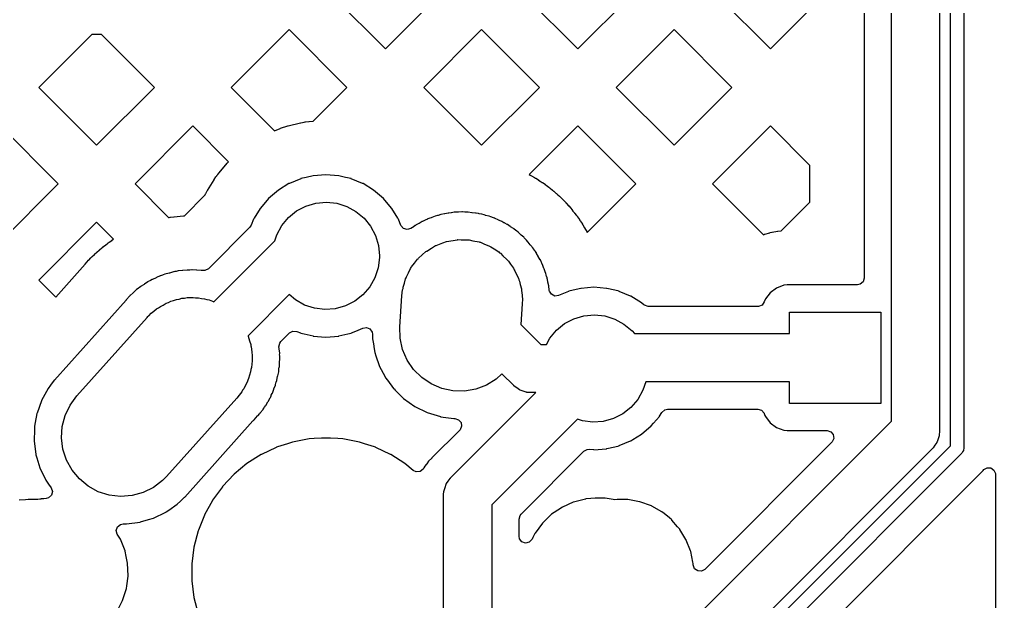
# Model space of a CAD drawing. Extents: x 124.5 to 210, y -114.5 to -26.5.
# Drawn here: x 191.78 to 209.99, y -98.04 to -87.19 of the extents above; entities that cross this region are included whole.
import ezdxf

# ---------------------------------------------------------------- set-up
doc = ezdxf.new("R2010")
doc.units = 0
doc.layers.add('BLACK', color=7, linetype='CONTINUOUS')

msp = doc.modelspace()

# ---------------------------------------------------------------- linework, layer by layer
at = {"layer": 'BLACK', "linetype": 'CONTINUOUS'}
for p, q in [((209.15, -95.1392), (209.15, -34.8608)), ((209.4, -34.809), (209.4, -95.191)), ((208.95, -35.13), (208.95, -94.87)), ((208.05, -94.6836), (208.05, -35.3164)), ((207.542, -75.9845), (207.542, -92.0155)), ((197.529, -86.6645), (198.608, -87.7435)), ((198.608, -87.7435), (199.687, -86.6645)), ((201.121, -86.6645), (202.2, -87.7435)), ((202.2, -87.7435), (203.279, -86.6645)), ((204.713, -86.6645), (205.792, -87.7435)), ((205.792, -87.7435), (206.528, -87.0083)), ((196.812, -87.3815), (195.733, -88.4605)), ((197.891, -88.4605), (196.812, -87.3815)), ((200.404, -87.3815), (199.325, -88.4605)), ((201.483, -88.4605), (200.404, -87.3815)), ((203.996, -87.3815), (202.917, -88.4605)), ((205.075, -88.4605), (203.996, -87.3815)), ((193.129, -87.4725), (192.141, -88.4605)), ((193.311, -87.4725), (193.129, -87.4725)), ((194.299, -88.4605), (193.311, -87.4725)), ((192.141, -88.4605), (193.22, -89.5396)), ((193.22, -89.5396), (194.299, -88.4605)), ((195.733, -88.4605), (196.54, -89.2674)), ((197.263, -89.0883), (197.891, -88.4605)), ((199.325, -88.4605), (200.404, -89.5396)), ((200.404, -89.5396), (201.483, -88.4605)), ((202.917, -88.4605), (203.996, -89.5396)), ((203.996, -89.5396), (205.075, -88.4605)), ((192.503, -90.2566), (191.424, -89.1775)), ((195.016, -89.1775), (193.937, -90.2566)), ((195.683, -89.8449), (195.016, -89.1775)), ((196.54, -89.2674), (196.644, -89.2241)), ((196.644, -89.2241), (196.649, -89.2223)), ((196.649, -89.2223), (196.705, -89.2016)), ((196.705, -89.2016), (196.71, -89.2)), ((196.71, -89.2), (196.729, -89.1938)), ((196.729, -89.1938), (196.733, -89.1924)), ((196.733, -89.1924), (196.791, -89.1762)), ((196.791, -89.1762), (196.796, -89.1749)), ((196.796, -89.1749), (197.027, -89.1195)), ((197.027, -89.1195), (197.031, -89.1184)), ((197.031, -89.1184), (197.09, -89.1067)), ((197.09, -89.1067), (197.095, -89.1059)), ((197.095, -89.1059), (197.114, -89.1028)), ((197.114, -89.1028), (197.119, -89.1021)), ((197.119, -89.1021), (197.179, -89.0951)), ((197.179, -89.0951), (197.184, -89.0946)), ((197.184, -89.0946), (197.263, -89.0883)), ((202.2, -89.1775), (201.294, -90.0841)), ((203.279, -90.2566), (202.2, -89.1775)), ((205.792, -89.1775), (204.713, -90.2566)), ((206.528, -89.9128), (205.792, -89.1775)), ((195.505, -90.052), (195.659, -89.8715)), ((195.659, -89.8715), (195.662, -89.8678)), ((195.662, -89.8678), (195.683, -89.8449)), ((206.528, -90.6004), (206.528, -89.9128)), ((195.414, -90.1766), (195.447, -90.1268)), ((195.447, -90.1268), (195.45, -90.1228)), ((195.45, -90.1228), (195.462, -90.1068)), ((195.462, -90.1068), (195.465, -90.1028)), ((195.465, -90.1028), (195.479, -90.0841)), ((195.479, -90.0841), (195.502, -90.0559)), ((195.502, -90.0559), (195.505, -90.052)), ((197.133, -90.1367), (197.032, -90.1609)), ((197.258, -90.1066), (197.133, -90.1367)), ((197.263, -90.1055), (197.258, -90.1066)), ((197.258, -90.1066), (197.258, -90.1066)), ((197.5, -90.0868), (197.263, -90.1055)), ((197.737, -90.1055), (197.5, -90.0868)), ((197.742, -90.1066), (197.737, -90.1055)), ((197.867, -90.1367), (197.742, -90.1066)), ((197.742, -90.1066), (197.742, -90.1066)), ((197.968, -90.1609), (197.867, -90.1367)), ((201.294, -90.0841), (201.309, -90.093)), ((201.309, -90.093), (201.314, -90.0955)), ((201.314, -90.0955), (201.324, -90.1021)), ((201.324, -90.1021), (201.332, -90.1057)), ((201.332, -90.1057), (201.336, -90.108)), ((201.336, -90.108), (201.389, -90.1367)), ((201.389, -90.1367), (201.393, -90.1392)), ((201.393, -90.1392), (201.41, -90.1493)), ((191.424, -91.3356), (192.503, -90.2566)), ((193.937, -90.2566), (194.564, -90.8841)), ((195.287, -90.3832), (195.411, -90.1808)), ((195.411, -90.1808), (195.414, -90.1766)), ((196.809, -90.2543), (196.615, -90.3732)), ((196.813, -90.2518), (196.809, -90.2543)), ((196.818, -90.2499), (196.813, -90.2518)), ((197.028, -90.1628), (196.818, -90.2499)), ((196.818, -90.2499), (196.818, -90.2499)), ((197.032, -90.1609), (197.028, -90.1628)), ((197.028, -90.1628), (197.028, -90.1628)), ((197.972, -90.1628), (197.968, -90.1609)), ((198.182, -90.2499), (197.972, -90.1628)), ((197.972, -90.1628), (197.972, -90.1628)), ((198.187, -90.2518), (198.182, -90.2499)), ((198.182, -90.2499), (198.182, -90.2499)), ((198.191, -90.2543), (198.187, -90.2518)), ((198.385, -90.3732), (198.191, -90.2543)), ((201.41, -90.1493), (201.414, -90.1519)), ((201.414, -90.1519), (201.464, -90.1847)), ((201.464, -90.1847), (201.468, -90.1874)), ((201.468, -90.1874), (201.497, -90.2079)), ((201.497, -90.2079), (201.533, -90.2298)), ((201.533, -90.2298), (201.537, -90.2325)), ((201.537, -90.2325), (201.587, -90.2657)), ((201.587, -90.2657), (201.591, -90.2685)), ((201.591, -90.2685), (201.607, -90.2802)), ((201.607, -90.2802), (201.611, -90.2831)), ((201.611, -90.2831), (201.658, -90.3202)), ((201.658, -90.3202), (201.662, -90.3233)), ((201.662, -90.3233), (201.672, -90.332)), ((202.374, -91.1622), (203.279, -90.2566)), ((204.713, -90.2566), (205.663, -91.2065)), ((194.859, -90.8516), (195.24, -90.4705)), ((195.24, -90.4705), (195.242, -90.4661)), ((195.242, -90.4661), (195.244, -90.4617)), ((195.244, -90.4617), (195.253, -90.4441)), ((195.253, -90.4441), (195.255, -90.4397)), ((195.255, -90.4397), (195.285, -90.3875)), ((195.285, -90.3875), (195.287, -90.3832)), ((196.611, -90.3758), (196.43, -90.53)), ((196.615, -90.3732), (196.611, -90.3758)), ((196.615, -90.3732), (196.615, -90.3732)), ((198.389, -90.3758), (198.385, -90.3732)), ((198.385, -90.3732), (198.385, -90.3732)), ((198.57, -90.53), (198.389, -90.3758)), ((201.672, -90.332), (201.678, -90.3364)), ((201.678, -90.3364), (201.682, -90.3393)), ((201.682, -90.3393), (201.729, -90.3759)), ((201.729, -90.3759), (201.733, -90.379)), ((201.733, -90.379), (201.748, -90.3917)), ((201.748, -90.3917), (201.752, -90.3949)), ((201.752, -90.3949), (201.796, -90.4351)), ((201.796, -90.4351), (201.8, -90.4384)), ((201.8, -90.4384), (201.825, -90.4625)), ((201.825, -90.4625), (201.857, -90.4903)), ((201.857, -90.4903), (201.861, -90.4936)), ((201.861, -90.4936), (201.905, -90.5342)), ((196.43, -90.53), (196.276, -90.7106)), ((196.952, -90.7632), (197.125, -90.6728)), ((197.125, -90.6728), (197.313, -90.6177)), ((197.313, -90.6177), (197.507, -90.6)), ((197.507, -90.6), (197.701, -90.6204)), ((197.701, -90.6204), (197.888, -90.6781)), ((197.888, -90.6781), (198.059, -90.771)), ((198.724, -90.7106), (198.57, -90.53)), ((201.905, -90.5342), (201.908, -90.5377)), ((201.908, -90.5377), (201.922, -90.5517)), ((201.922, -90.5517), (201.926, -90.5552)), ((201.926, -90.5552), (201.966, -90.5991)), ((201.966, -90.5991), (201.97, -90.6028)), ((201.97, -90.6028), (201.979, -90.6135)), ((201.979, -90.6135), (201.984, -90.6183)), ((201.984, -90.6183), (201.987, -90.6219)), ((201.987, -90.6219), (202.028, -90.6654)), ((202.028, -90.6654), (202.032, -90.6691)), ((202.032, -90.6691), (202.045, -90.684)), ((202.045, -90.684), (202.048, -90.6877)), ((202.048, -90.6877), (202.085, -90.7343)), ((205.995, -91.1332), (206.528, -90.6004)), ((194.664, -90.8707), (194.721, -90.8663)), ((194.721, -90.8663), (194.777, -90.8587)), ((194.777, -90.8587), (194.782, -90.8582)), ((194.782, -90.8582), (194.842, -90.8526)), ((194.842, -90.8526), (194.847, -90.8522)), ((194.847, -90.8522), (194.859, -90.8516)), ((196.273, -90.7148), (196.161, -90.8982)), ((196.276, -90.7106), (196.273, -90.7148)), ((196.273, -90.7148), (196.273, -90.7148)), ((196.8, -90.8855), (196.952, -90.7632)), ((198.059, -90.771), (198.21, -90.8954)), ((198.727, -90.7148), (198.724, -90.7106)), ((198.839, -90.8982), (198.727, -90.7148)), ((198.727, -90.7148), (198.727, -90.7148)), ((199.534, -90.8616), (199.473, -90.8869)), ((199.581, -90.8504), (199.534, -90.8616)), ((199.591, -90.8473), (199.581, -90.8504)), ((199.64, -90.8308), (199.591, -90.8473)), ((199.645, -90.83), (199.64, -90.8308)), ((199.71, -90.819), (199.645, -90.83)), ((199.645, -90.83), (199.645, -90.83)), ((199.718, -90.8173), (199.71, -90.819)), ((199.779, -90.8028), (199.718, -90.8173)), ((199.784, -90.8016), (199.779, -90.8028)), ((199.779, -90.8028), (199.779, -90.8028)), ((199.789, -90.8012), (199.784, -90.8016)), ((199.833, -90.7978), (199.789, -90.8012)), ((199.789, -90.8012), (199.789, -90.8012)), ((199.844, -90.7964), (199.833, -90.7978)), ((199.889, -90.7887), (199.844, -90.7964)), ((199.894, -90.7879), (199.889, -90.7887)), ((199.889, -90.7887), (199.889, -90.7887)), ((199.899, -90.7879), (199.894, -90.7879)), ((199.961, -90.7872), (199.899, -90.7879)), ((199.899, -90.7879), (199.899, -90.7879)), ((199.964, -90.7872), (199.961, -90.7872)), ((199.972, -90.7868), (199.964, -90.7872)), ((200.035, -90.7818), (199.972, -90.7868)), ((200.04, -90.7814), (200.035, -90.7818)), ((200.045, -90.7818), (200.04, -90.7814)), ((200.09, -90.7854), (200.045, -90.7818)), ((200.101, -90.7857), (200.09, -90.7854)), ((200.127, -90.7855), (200.101, -90.7857)), ((200.151, -90.7852), (200.127, -90.7855)), ((200.219, -90.7952), (200.151, -90.7852)), ((200.227, -90.7962), (200.219, -90.7952)), ((200.291, -90.8012), (200.227, -90.7962)), ((200.296, -90.8016), (200.291, -90.8012)), ((200.291, -90.8012), (200.291, -90.8012)), ((200.301, -90.8028), (200.296, -90.8016)), ((200.346, -90.8134), (200.301, -90.8028)), ((200.301, -90.8028), (200.301, -90.8028)), ((200.357, -90.8156), (200.346, -90.8134)), ((200.4, -90.822), (200.357, -90.8156)), ((200.405, -90.8228), (200.4, -90.822)), ((200.4, -90.822), (200.4, -90.822)), ((200.453, -90.8376), (200.405, -90.8228)), ((200.47, -90.843), (200.453, -90.8376)), ((200.478, -90.8452), (200.47, -90.843)), ((200.546, -90.8616), (200.478, -90.8452)), ((200.574, -90.8732), (200.546, -90.8616)), ((202.085, -90.7343), (202.088, -90.7382)), ((202.088, -90.7382), (202.108, -90.7652)), ((202.108, -90.7652), (202.137, -90.7983)), ((202.137, -90.7983), (202.14, -90.8022)), ((202.14, -90.8022), (202.177, -90.8492)), ((202.177, -90.8492), (202.18, -90.8531)), ((202.18, -90.8531), (202.191, -90.8691)), ((202.191, -90.8691), (202.194, -90.8732)), ((193.22, -90.9736), (192.141, -92.0526)), ((193.537, -91.2912), (193.22, -90.9736)), ((194.564, -90.8841), (194.57, -90.8829)), ((194.57, -90.8829), (194.575, -90.882)), ((194.575, -90.882), (194.595, -90.8789)), ((194.595, -90.8789), (194.6, -90.8783)), ((194.6, -90.8783), (194.659, -90.8712)), ((194.659, -90.8712), (194.664, -90.8707)), ((196.105, -91.0259), (196.078, -91.0668)), ((196.15, -90.9176), (196.105, -91.0259)), ((196.152, -90.913), (196.15, -90.9176)), ((196.15, -90.9176), (196.15, -90.9176)), ((196.161, -90.8982), (196.152, -90.913)), ((196.581, -91.2061), (196.675, -91.035)), ((196.675, -91.035), (196.8, -90.8855)), ((198.21, -90.8954), (198.333, -91.0466)), ((198.333, -91.0466), (198.425, -91.2189)), ((198.848, -90.913), (198.839, -90.8982)), ((198.85, -90.9176), (198.848, -90.913)), ((198.898, -91.0331), (198.85, -90.9176)), ((198.85, -90.9176), (198.85, -90.9176)), ((198.944, -91.0894), (198.898, -91.0331)), ((199.165, -91.0349), (199.126, -91.0636)), ((199.169, -91.0319), (199.165, -91.0349)), ((199.185, -91.0232), (199.169, -91.0319)), ((199.233, -90.9983), (199.185, -91.0232)), ((199.241, -90.9941), (199.233, -90.9983)), ((199.292, -90.9626), (199.241, -90.9941)), ((199.296, -90.96), (199.292, -90.9626)), ((199.292, -90.9626), (199.292, -90.9626)), ((199.301, -90.9581), (199.296, -90.96)), ((199.34, -90.9419), (199.301, -90.9581)), ((199.301, -90.9581), (199.301, -90.9581)), ((199.35, -90.9371), (199.34, -90.9419)), ((199.392, -90.9151), (199.35, -90.9371)), ((199.397, -90.9128), (199.392, -90.9151)), ((199.392, -90.9151), (199.392, -90.9151)), ((199.465, -90.8899), (199.397, -90.9128)), ((199.473, -90.8869), (199.465, -90.8899)), ((200.594, -90.8813), (200.574, -90.8732)), ((200.604, -90.8851), (200.594, -90.8813)), ((200.646, -90.8982), (200.604, -90.8851)), ((200.651, -90.8997), (200.646, -90.8982)), ((200.646, -90.8982), (200.646, -90.8982)), ((200.655, -90.9019), (200.651, -90.8997)), ((200.71, -90.9292), (200.655, -90.9019)), ((200.655, -90.9019), (200.655, -90.9019)), ((200.718, -90.9328), (200.71, -90.9292)), ((200.735, -90.9397), (200.718, -90.9328)), ((200.779, -90.9581), (200.735, -90.9397)), ((200.784, -90.96), (200.779, -90.9581)), ((200.779, -90.9581), (200.779, -90.9581)), ((200.821, -90.983), (200.784, -90.96)), ((200.828, -90.9873), (200.821, -90.983)), ((200.838, -90.9927), (200.828, -90.9873)), ((200.881, -91.014), (200.838, -90.9927)), ((200.885, -91.0169), (200.881, -91.014)), ((200.934, -91.0519), (200.885, -91.0169)), ((200.885, -91.0169), (200.885, -91.0169)), ((200.942, -91.0567), (200.934, -91.0519)), ((202.194, -90.8732), (202.228, -90.9229)), ((202.228, -90.9229), (202.23, -90.9271)), ((202.23, -90.9271), (202.238, -90.9395)), ((202.238, -90.9395), (202.242, -90.9447)), ((202.242, -90.9447), (202.245, -90.9487)), ((202.245, -90.9487), (202.278, -90.9981)), ((202.278, -90.9981), (202.281, -91.0022)), ((202.281, -91.0022), (202.292, -91.019)), ((202.292, -91.019), (202.294, -91.0232)), ((202.294, -91.0232), (202.324, -91.0751)), ((196.078, -91.0668), (195.305, -91.8398)), ((196.545, -91.3184), (196.581, -91.2061)), ((198.425, -91.2189), (198.481, -91.4058)), ((199.012, -91.1109), (198.944, -91.0894)), ((199.08, -91.0923), (199.012, -91.1109)), ((199.085, -91.0894), (199.08, -91.0923)), ((199.117, -91.0699), (199.085, -91.0894)), ((199.126, -91.0636), (199.117, -91.0699)), ((200.999, -91.0918), (200.942, -91.0567)), ((201.003, -91.0944), (200.999, -91.0918)), ((200.999, -91.0918), (200.999, -91.0918)), ((201.007, -91.0976), (201.003, -91.0944)), ((201.043, -91.1287), (201.007, -91.0976)), ((201.007, -91.0976), (201.007, -91.0976)), ((201.052, -91.1356), (201.043, -91.1287)), ((201.087, -91.1601), (201.052, -91.1356)), ((201.091, -91.1629), (201.087, -91.1601)), ((201.087, -91.1601), (201.087, -91.1601)), ((201.094, -91.1664), (201.091, -91.1629)), ((201.137, -91.2081), (201.094, -91.1664)), ((201.143, -91.2139), (201.137, -91.2081)), ((201.19, -91.2542), (201.143, -91.2139)), ((202.324, -91.0751), (202.326, -91.0795)), ((202.326, -91.0795), (202.341, -91.1086)), ((202.341, -91.1086), (202.365, -91.1463)), ((202.365, -91.1463), (202.367, -91.1506)), ((202.367, -91.1506), (202.374, -91.1622)), ((205.663, -91.2065), (205.684, -91.1988)), ((205.684, -91.1988), (205.691, -91.1962)), ((205.691, -91.1962), (205.782, -91.1684)), ((205.782, -91.1684), (205.79, -91.1664)), ((205.79, -91.1664), (205.821, -91.1591)), ((205.821, -91.1591), (205.828, -91.1575)), ((205.828, -91.1575), (205.922, -91.1413)), ((205.922, -91.1413), (205.93, -91.1402)), ((205.93, -91.1402), (205.992, -91.1334)), ((205.992, -91.1334), (205.995, -91.1332)), ((193.339, -91.4325), (193.385, -91.3981)), ((193.385, -91.3981), (193.429, -91.3632)), ((193.429, -91.3632), (193.433, -91.3602)), ((193.433, -91.3602), (193.449, -91.3486)), ((193.449, -91.3486), (193.453, -91.3457)), ((193.453, -91.3457), (193.503, -91.3125)), ((193.503, -91.3125), (193.507, -91.3098)), ((193.507, -91.3098), (193.537, -91.2912)), ((195.409, -92.4546), (196.545, -91.3184)), ((198.481, -91.4058), (198.5, -91.6)), ((199.468, -91.4566), (199.546, -91.4088)), ((199.546, -91.4088), (199.552, -91.4066)), ((199.552, -91.4066), (199.556, -91.4046)), ((199.556, -91.4046), (199.681, -91.3584)), ((199.681, -91.3584), (199.746, -91.3338)), ((199.746, -91.3338), (199.748, -91.3335)), ((199.748, -91.3335), (199.749, -91.3333)), ((199.749, -91.3333), (199.952, -91.2985)), ((199.952, -91.2985), (199.954, -91.2985)), ((199.954, -91.2985), (199.957, -91.298)), ((199.957, -91.298), (200.02, -91.2994)), ((200.02, -91.2994), (200.158, -91.3012)), ((200.158, -91.3012), (200.164, -91.3025)), ((200.164, -91.3025), (200.171, -91.3027)), ((200.171, -91.3027), (200.24, -91.3176)), ((200.24, -91.3176), (200.36, -91.3413)), ((200.36, -91.3413), (200.37, -91.3456)), ((200.37, -91.3456), (200.38, -91.3476)), ((200.38, -91.3476), (200.446, -91.3758)), ((200.446, -91.3758), (200.551, -91.4176)), ((201.199, -91.2614), (201.19, -91.2542)), ((201.233, -91.3021), (201.199, -91.2614)), ((201.241, -91.3103), (201.233, -91.3021)), ((201.267, -91.3356), (201.241, -91.3103)), ((201.274, -91.3428), (201.267, -91.3356)), ((201.312, -91.3941), (201.274, -91.3428)), ((201.318, -91.4008), (201.312, -91.3941)), ((201.366, -91.4569), (201.318, -91.4008)), ((193.135, -91.6142), (193.179, -91.5736)), ((193.179, -91.5736), (193.183, -91.5703)), ((193.183, -91.5703), (193.226, -91.5335)), ((193.226, -91.5335), (193.267, -91.4941)), ((193.267, -91.4941), (193.271, -91.4908)), ((193.271, -91.4908), (193.316, -91.4512)), ((193.316, -91.4512), (193.32, -91.448)), ((193.32, -91.448), (193.335, -91.4356)), ((193.335, -91.4356), (193.339, -91.4325)), ((199.224, -91.6456), (199.295, -91.5836)), ((199.295, -91.5836), (199.364, -91.5203)), ((199.364, -91.5203), (199.373, -91.5148)), ((199.373, -91.5148), (199.379, -91.5099)), ((199.379, -91.5099), (199.468, -91.4566)), ((200.551, -91.4176), (200.564, -91.4262)), ((200.564, -91.4262), (200.576, -91.4313)), ((200.576, -91.4313), (200.635, -91.4707)), ((200.635, -91.4707), (200.725, -91.5275)), ((200.725, -91.5275), (200.74, -91.5415)), ((200.74, -91.5415), (200.754, -91.5506)), ((200.754, -91.5506), (200.802, -91.5989)), ((201.368, -91.4611), (201.366, -91.4569)), ((201.394, -91.503), (201.368, -91.4611)), ((201.368, -91.4611), (201.368, -91.4611)), ((201.4, -91.5123), (201.394, -91.503)), ((201.425, -91.5453), (201.4, -91.5123)), ((201.428, -91.5492), (201.425, -91.5453)), ((201.425, -91.5453), (201.425, -91.5453)), ((201.43, -91.5536), (201.428, -91.5492)), ((201.457, -91.6052), (201.43, -91.5536)), ((201.43, -91.5536), (201.43, -91.5536)), ((192.458, -92.3693), (193.008, -91.7557)), ((193.008, -91.7557), (193.07, -91.6828)), ((193.07, -91.6828), (193.074, -91.6791)), ((193.074, -91.6791), (193.114, -91.6352)), ((193.114, -91.6352), (193.118, -91.6316)), ((193.118, -91.6316), (193.132, -91.6176)), ((193.132, -91.6176), (193.135, -91.6142)), ((198.5, -91.6279), (198.475, -91.8215)), ((198.5, -91.6), (198.5, -91.6279)), ((199.096, -91.8073), (199.151, -91.7385)), ((199.151, -91.7385), (199.206, -91.6643)), ((199.206, -91.6643), (199.217, -91.6543)), ((199.217, -91.6543), (199.224, -91.6456)), ((200.802, -91.5989), (200.876, -91.6672)), ((200.876, -91.6672), (200.891, -91.6875)), ((200.891, -91.6875), (200.905, -91.7014)), ((200.905, -91.7014), (200.942, -91.7559)), ((200.942, -91.7559), (200.999, -91.8322)), ((201.461, -91.6127), (201.457, -91.6052)), ((201.497, -91.6719), (201.461, -91.6127)), ((201.5, -91.6761), (201.497, -91.6719)), ((201.497, -91.6719), (201.497, -91.6719)), ((201.519, -91.7233), (201.5, -91.6761)), ((201.521, -91.7266), (201.519, -91.7233)), ((201.526, -91.7367), (201.521, -91.7266)), ((201.526, -91.7378), (201.526, -91.7367)), ((201.547, -91.7771), (201.526, -91.7378)), ((201.548, -91.7818), (201.547, -91.7771)), ((194.447, -91.9604), (194.41, -91.9713)), ((194.459, -91.9561), (194.447, -91.9604)), ((194.494, -91.9416), (194.459, -91.9561)), ((194.572, -91.9228), (194.494, -91.9416)), ((194.579, -91.921), (194.572, -91.9228)), ((194.619, -91.9091), (194.579, -91.921)), ((194.652, -91.8993), (194.619, -91.9091)), ((194.657, -91.8978), (194.652, -91.8993)), ((194.652, -91.8993), (194.652, -91.8993)), ((194.661, -91.8972), (194.657, -91.8978)), ((194.68, -91.8947), (194.661, -91.8972)), ((194.661, -91.8972), (194.661, -91.8972)), ((194.694, -91.8928), (194.68, -91.8947)), ((194.707, -91.8904), (194.694, -91.8928)), ((194.744, -91.8816), (194.707, -91.8904)), ((194.824, -91.8753), (194.744, -91.8816)), ((194.831, -91.8746), (194.824, -91.8753)), ((194.911, -91.8638), (194.831, -91.8746)), ((194.916, -91.864), (194.911, -91.8638)), ((194.949, -91.8648), (194.916, -91.864)), ((194.916, -91.864), (194.916, -91.864)), ((194.962, -91.8644), (194.949, -91.8648)), ((194.995, -91.8618), (194.962, -91.8644)), ((195, -91.8614), (194.995, -91.8618)), ((194.995, -91.8618), (194.995, -91.8618)), ((195.081, -91.8678), (195, -91.8614)), ((195.087, -91.8681), (195.081, -91.8678)), ((195.168, -91.8701), (195.087, -91.8681)), ((195.173, -91.871), (195.168, -91.8701)), ((195.193, -91.8746), (195.173, -91.871)), ((195.173, -91.871), (195.173, -91.871)), ((195.242, -91.8738), (195.193, -91.8746)), ((195.305, -91.8398), (195.242, -91.8738)), ((198.475, -91.8215), (198.414, -92.0067)), ((199.001, -91.9895), (199.039, -91.9164)), ((199.039, -91.9164), (199.078, -91.8355)), ((199.078, -91.8355), (199.09, -91.8202)), ((199.09, -91.8202), (199.096, -91.8073)), ((200.999, -91.8322), (201.012, -91.8589)), ((201.012, -91.8589), (201.025, -91.878)), ((201.025, -91.878), (201.051, -91.9362)), ((201.051, -91.9362), (201.09, -92.0168)), ((201.567, -91.8364), (201.548, -91.7818)), ((201.57, -91.8445), (201.567, -91.8364)), ((201.598, -91.9137), (201.57, -91.8445)), ((201.6, -91.9185), (201.598, -91.9137)), ((201.611, -91.9671), (201.6, -91.9185)), ((192.141, -92.0526), (192.458, -92.3693)), ((194.106, -92.1322), (194.041, -92.1718)), ((194.111, -92.1285), (194.106, -92.1322)), ((194.178, -92.0824), (194.111, -92.1285)), ((194.183, -92.0803), (194.178, -92.0824)), ((194.213, -92.066), (194.183, -92.0803)), ((194.183, -92.0803), (194.183, -92.0803)), ((194.224, -92.0598), (194.213, -92.066)), ((194.256, -92.04), (194.224, -92.0598)), ((194.261, -92.0381), (194.256, -92.04)), ((194.331, -92.0091), (194.261, -92.0381)), ((194.261, -92.0381), (194.261, -92.0381)), ((194.337, -92.0064), (194.331, -92.0091)), ((194.406, -91.9734), (194.337, -92.0064)), ((194.41, -91.9713), (194.406, -91.9734)), ((198.414, -92.0067), (198.317, -92.1764)), ((198.94, -92.1861), (198.963, -92.1113)), ((198.963, -92.1113), (198.985, -92.0278)), ((198.985, -92.0278), (198.995, -92.007)), ((198.995, -92.007), (199.001, -91.9895)), ((201.09, -92.0168), (201.1, -92.0499)), ((201.1, -92.0499), (201.11, -92.0742)), ((201.11, -92.0742), (201.123, -92.1335)), ((201.123, -92.1335), (201.146, -92.215)), ((201.614, -91.9779), (201.611, -91.9671)), ((201.625, -92.0095), (201.614, -91.9779)), ((201.629, -92.0208), (201.625, -92.0095)), ((201.632, -92.04), (201.629, -92.0208)), ((201.639, -92.0821), (201.632, -92.04)), ((201.641, -92.0905), (201.639, -92.0821)), ((201.657, -92.1589), (201.641, -92.0905)), ((206.102, -92.1415), (206.04, -92.1483)), ((207.416, -92.1415), (206.102, -92.1415)), ((207.468, -92.1301), (207.416, -92.1415)), ((207.521, -92.0836), (207.468, -92.1301)), ((207.542, -92.0155), (207.521, -92.0836)), ((193.903, -92.2889), (193.845, -92.3382)), ((193.908, -92.2844), (193.903, -92.2889)), ((193.967, -92.2284), (193.908, -92.2844)), ((193.998, -92.2068), (193.967, -92.2284)), ((194.008, -92.1989), (193.998, -92.2068)), ((194.037, -92.1744), (194.008, -92.1989)), ((194.041, -92.1718), (194.037, -92.1744)), ((194.041, -92.1718), (194.041, -92.1718)), ((196.814, -92.3227), (196.047, -93.0897)), ((196.929, -92.4211), (196.814, -92.3227)), ((198.19, -92.3242), (198.036, -92.4443)), ((198.317, -92.1764), (198.19, -92.3242)), ((198.917, -92.3435), (198.93, -92.2343)), ((198.93, -92.2343), (198.937, -92.208)), ((198.937, -92.208), (198.94, -92.1861)), ((201.146, -92.215), (201.15, -92.2537)), ((201.15, -92.2537), (201.156, -92.2829)), ((201.156, -92.2829), (201.158, -92.3408)), ((201.658, -92.1637), (201.657, -92.1589)), ((201.657, -92.1589), (201.657, -92.1589)), ((201.66, -92.1787), (201.658, -92.1637)), ((201.663, -92.2187), (201.66, -92.1787)), ((201.664, -92.2298), (201.663, -92.2187)), ((201.667, -92.2455), (201.664, -92.2298)), ((201.669, -92.2557), (201.667, -92.2455)), ((201.705, -92.3167), (201.669, -92.2557)), ((201.769, -92.3485), (201.705, -92.3167)), ((202.028, -92.2628), (201.839, -92.3409)), ((202.032, -92.2609), (202.028, -92.2628)), ((202.028, -92.2628), (202.028, -92.2628)), ((202.113, -92.2416), (202.032, -92.2609)), ((202.258, -92.2066), (202.113, -92.2416)), ((202.263, -92.2055), (202.258, -92.2066)), ((202.258, -92.2066), (202.258, -92.2066)), ((202.5, -92.1868), (202.263, -92.2055)), ((202.737, -92.2055), (202.5, -92.1868)), ((202.742, -92.2066), (202.737, -92.2055)), ((202.887, -92.2416), (202.742, -92.2066)), ((202.742, -92.2066), (202.742, -92.2066)), ((202.968, -92.2609), (202.887, -92.2416)), ((202.972, -92.2628), (202.968, -92.2609)), ((203.182, -92.3499), (202.972, -92.2628)), ((202.972, -92.2628), (202.972, -92.2628)), ((205.787, -92.2867), (205.699, -92.4033)), ((205.903, -92.1994), (205.787, -92.2867)), ((206.04, -92.1483), (205.903, -92.1994)), ((193.77, -92.4247), (192.433, -93.915)), ((193.772, -92.4224), (193.77, -92.4247)), ((193.838, -92.3451), (193.772, -92.4224)), ((193.841, -92.3414), (193.838, -92.3451)), ((193.838, -92.3451), (193.838, -92.3451)), ((193.845, -92.3382), (193.841, -92.3414)), ((193.845, -92.3382), (193.845, -92.3382)), ((194.462, -92.5165), (194.516, -92.4846)), ((194.516, -92.4846), (194.561, -92.4678)), ((194.561, -92.4678), (194.602, -92.4476)), ((194.602, -92.4476), (194.654, -92.4334)), ((194.654, -92.4334), (194.709, -92.4133)), ((194.709, -92.4133), (194.761, -92.4044)), ((194.761, -92.4044), (194.809, -92.3914)), ((194.809, -92.3914), (194.859, -92.3876)), ((194.859, -92.3876), (194.912, -92.3785)), ((194.912, -92.3785), (194.969, -92.3792)), ((194.969, -92.3792), (195.022, -92.3752)), ((195.022, -92.3752), (195.068, -92.3805)), ((195.068, -92.3805), (195.118, -92.3812)), ((195.118, -92.3812), (195.178, -92.3931)), ((195.178, -92.3931), (195.234, -92.3996)), ((195.234, -92.3996), (195.275, -92.4124)), ((195.275, -92.4124), (195.32, -92.4213)), ((195.32, -92.4213), (195.381, -92.4457)), ((195.381, -92.4457), (195.409, -92.4546)), ((197.1, -92.5164), (196.929, -92.4211)), ((198.036, -92.4443), (197.862, -92.5323)), ((198.878, -92.9235), (198.917, -92.3435)), ((201.162, -92.4965), (201.136, -92.8794)), ((201.158, -92.3408), (201.165, -92.42)), ((201.163, -92.4789), (201.162, -92.4905)), ((201.162, -92.4905), (201.162, -92.4965)), ((201.165, -92.42), (201.163, -92.4789)), ((201.839, -92.3409), (201.769, -92.3485)), ((203.187, -92.3518), (203.182, -92.3499)), ((203.182, -92.3499), (203.182, -92.3499)), ((203.389, -92.4758), (203.187, -92.3518)), ((203.393, -92.479), (203.389, -92.4758)), ((203.431, -92.5113), (203.393, -92.479)), ((203.393, -92.479), (203.393, -92.479)), ((205.678, -92.4597), (205.636, -92.5165)), ((205.696, -92.4117), (205.678, -92.4597)), ((205.699, -92.4033), (205.696, -92.4117)), ((194.195, -92.7155), (194.24, -92.6706)), ((194.24, -92.6706), (194.289, -92.6338)), ((194.289, -92.6338), (194.339, -92.5899)), ((194.339, -92.5899), (194.377, -92.5671)), ((194.377, -92.5671), (194.411, -92.5418)), ((194.411, -92.5418), (194.462, -92.5165)), ((197.285, -92.5767), (197.1, -92.5164)), ((197.479, -92.5998), (197.285, -92.5767)), ((197.674, -92.5848), (197.479, -92.5998)), ((197.862, -92.5323), (197.674, -92.5848)), ((203.445, -92.5215), (203.431, -92.5113)), ((203.513, -92.5415), (203.445, -92.5215)), ((205.56, -92.5415), (203.513, -92.5415)), ((205.569, -92.5412), (205.56, -92.5415)), ((205.636, -92.5165), (205.569, -92.5412)), ((206.15, -93.05), (206.15, -92.65)), ((206.15, -92.65), (207.85, -92.65)), ((207.85, -92.65), (207.85, -94.35)), ((192.853, -94.2087), (194.163, -92.7487)), ((194.163, -92.7487), (194.178, -92.7332)), ((194.178, -92.7332), (194.184, -92.7256)), ((194.184, -92.7256), (194.195, -92.7155)), ((201.8, -92.9855), (201.952, -92.8632)), ((201.952, -92.8632), (202.125, -92.7728)), ((202.125, -92.7728), (202.313, -92.7177)), ((202.313, -92.7177), (202.507, -92.7)), ((202.507, -92.7), (202.701, -92.7204)), ((202.701, -92.7204), (202.888, -92.7781)), ((202.888, -92.7781), (203.059, -92.871)), ((203.059, -92.871), (203.21, -92.9954)), ((196.659, -93.1965), (196.82, -93.0354)), ((196.82, -93.0354), (196.882, -93.0014)), ((196.882, -93.0014), (196.957, -93.0081)), ((196.957, -93.0081), (197.024, -93.0357)), ((197.024, -93.0357), (197.032, -93.0391)), ((197.032, -93.0391), (197.091, -93.0532)), ((197.091, -93.0532), (197.258, -93.0934)), ((197.742, -93.0934), (197.909, -93.0532)), ((197.909, -93.0532), (197.968, -93.0391)), ((197.968, -93.0391), (197.976, -93.0357)), ((197.976, -93.0357), (198.059, -93.0014)), ((198.059, -93.0014), (198.187, -92.9482)), ((198.187, -92.9488), (198.254, -92.9363)), ((198.187, -92.9482), (198.187, -92.9488)), ((198.254, -92.9363), (198.319, -92.963)), ((198.319, -92.963), (198.36, -93.021)), ((198.36, -93.021), (198.367, -93.0603)), ((198.883, -93.1371), (198.878, -92.9235)), ((201.136, -92.8794), (201.506, -93.25)), ((201.675, -93.135), (201.8, -92.9855)), ((203.21, -92.9954), (203.254, -93.05)), ((203.254, -93.05), (206.15, -93.05)), ((196.047, -93.0897), (196.05, -93.0968)), ((196.05, -93.0968), (196.075, -93.1832)), ((196.075, -93.1832), (196.098, -93.2546)), ((196.622, -93.2955), (196.637, -93.226)), ((196.637, -93.226), (196.659, -93.1965)), ((197.258, -93.0934), (197.258, -93.0934)), ((197.258, -93.0934), (197.263, -93.0945)), ((197.263, -93.0945), (197.5, -93.1132)), ((197.5, -93.1132), (197.737, -93.0945)), ((197.737, -93.0945), (197.742, -93.0934)), ((197.742, -93.0934), (197.742, -93.0934)), ((198.367, -93.0603), (198.368, -93.1132)), ((198.368, -93.1132), (198.368, -93.1457)), ((198.368, -93.1457), (198.384, -93.2389)), ((198.929, -93.3458), (198.883, -93.1371)), ((201.612, -93.25), (201.675, -93.135)), ((196.098, -93.2546), (196.1, -93.2746)), ((196.1, -93.2746), (196.106, -93.295)), ((196.106, -93.295), (196.115, -93.3903)), ((196.115, -93.3903), (196.124, -93.4666)), ((196.625, -93.3245), (196.622, -93.2955)), ((196.625, -93.3313), (196.625, -93.3245)), ((196.636, -93.4114), (196.625, -93.3313)), ((196.635, -93.4492), (196.636, -93.4163)), ((196.636, -93.4163), (196.636, -93.4114)), ((196.636, -93.4163), (196.636, -93.4163)), ((198.384, -93.2389), (198.4, -93.3362)), ((198.4, -93.3362), (198.411, -93.3992)), ((198.411, -93.3992), (198.412, -93.4039)), ((198.412, -93.4039), (198.432, -93.4633)), ((199.014, -93.542), (198.929, -93.3458)), ((201.506, -93.25), (201.612, -93.25)), ((196.123, -93.5589), (196.114, -93.6219)), ((196.124, -93.4666), (196.123, -93.4829)), ((196.123, -93.4829), (196.125, -93.5)), ((196.125, -93.5), (196.123, -93.5589)), ((196.63, -93.6684), (196.632, -93.5877)), ((196.632, -93.5809), (196.636, -93.5277)), ((196.632, -93.5877), (196.632, -93.5809)), ((196.636, -93.4621), (196.635, -93.4492)), ((196.638, -93.4951), (196.636, -93.4621)), ((196.636, -93.5277), (196.639, -93.5)), ((196.639, -93.5), (196.638, -93.4951)), ((198.432, -93.4633), (198.493, -93.6429)), ((199.134, -93.7186), (199.014, -93.542)), ((196.094, -93.7626), (196.072, -93.8271)), ((196.1, -93.7194), (196.094, -93.7626)), ((196.111, -93.6799), (196.1, -93.7194)), ((196.114, -93.6219), (196.111, -93.6799)), ((196.599, -93.8352), (196.617, -93.7611)), ((196.617, -93.7611), (196.618, -93.7563)), ((196.617, -93.7611), (196.617, -93.7611)), ((196.618, -93.7563), (196.621, -93.7184)), ((196.621, -93.7184), (196.623, -93.7056)), ((196.623, -93.7056), (196.629, -93.6733)), ((196.629, -93.6733), (196.63, -93.6684)), ((196.629, -93.6733), (196.629, -93.6733)), ((198.493, -93.6429), (198.495, -93.6472)), ((198.495, -93.6472), (198.603, -93.8544)), ((199.286, -93.8693), (199.134, -93.7186)), ((192.43, -93.9188), (192.359, -94.0109)), ((192.431, -93.9169), (192.43, -93.9188)), ((192.43, -93.9188), (192.43, -93.9188)), ((192.433, -93.915), (192.431, -93.9169)), ((192.433, -93.915), (192.433, -93.915)), ((196.028, -93.9576), (195.992, -94.0209)), ((196.04, -93.9201), (196.028, -93.9576)), ((196.056, -93.8866), (196.04, -93.9201)), ((196.072, -93.8271), (196.056, -93.8866)), ((196.567, -93.9694), (196.571, -93.957)), ((196.571, -93.957), (196.582, -93.926)), ((196.582, -93.926), (196.583, -93.9213)), ((196.582, -93.926), (196.582, -93.926)), ((196.583, -93.9213), (196.598, -93.8419)), ((196.598, -93.8419), (196.599, -93.8352)), ((198.603, -93.8544), (198.612, -93.8707)), ((198.612, -93.8707), (198.648, -93.9188)), ((198.648, -93.9188), (198.76, -94.07)), ((199.463, -93.9887), (199.286, -93.8693)), ((200.675, -93.8996), (200.493, -94.0111)), ((200.784, -93.8006), (200.675, -93.8996)), ((201.002, -94.0182), (200.784, -93.8006)), ((203.466, -93.95), (203.414, -94.1067)), ((206.15, -93.95), (203.466, -93.95)), ((206.15, -94.35), (206.15, -93.95)), ((192.314, -94.07), (192.192, -94.2962)), ((192.359, -94.0109), (192.314, -94.07)), ((195.927, -94.1372), (195.878, -94.1966)), ((195.944, -94.1063), (195.927, -94.1372)), ((195.964, -94.0794), (195.944, -94.1063)), ((195.992, -94.0209), (195.964, -94.0794)), ((196.5, -94.1592), (196.525, -94.0877)), ((196.525, -94.0877), (196.527, -94.0813)), ((196.527, -94.0813), (196.556, -94.0109)), ((196.556, -94.0109), (196.558, -94.0063)), ((196.558, -94.0063), (196.567, -93.9694)), ((198.76, -94.07), (198.765, -94.0771)), ((198.765, -94.0771), (198.769, -94.0806)), ((198.769, -94.0806), (198.769, -94.0806)), ((198.769, -94.0806), (198.791, -94.1026)), ((198.791, -94.1026), (198.949, -94.257)), ((199.66, -94.0723), (199.463, -93.9887)), ((199.869, -94.1173), (199.66, -94.0723)), ((200.082, -94.122), (199.869, -94.1173)), ((200.293, -94.0862), (200.082, -94.122)), ((200.493, -94.0111), (200.293, -94.0862)), ((201.008, -94.0224), (201.002, -94.0182)), ((201.012, -94.028), (201.008, -94.0224)), ((201.061, -94.0621), (201.012, -94.028)), ((201.109, -94.0977), (201.061, -94.0621)), ((201.116, -94.1001), (201.109, -94.0977)), ((201.122, -94.1041), (201.116, -94.1001)), ((201.179, -94.1222), (201.122, -94.1041)), ((201.236, -94.142), (201.179, -94.1222)), ((201.243, -94.1423), (201.236, -94.142)), ((201.25, -94.1445), (201.243, -94.1423)), ((201.32, -94.15), (201.25, -94.1445)), ((203.414, -94.1067), (203.317, -94.2764)), ((192.19, -94.3008), (192.108, -94.534)), ((192.192, -94.2962), (192.19, -94.3008)), ((192.19, -94.3008), (192.19, -94.3008)), ((192.726, -94.3806), (192.853, -94.2087)), ((195.837, -94.2513), (194.527, -95.7113)), ((195.878, -94.1966), (195.837, -94.2513)), ((196.376, -94.39), (196.414, -94.319)), ((196.414, -94.319), (196.418, -94.3131)), ((196.418, -94.3131), (196.457, -94.2481)), ((196.457, -94.2481), (196.46, -94.2439)), ((196.46, -94.2439), (196.462, -94.2393)), ((196.462, -94.2393), (196.475, -94.2088)), ((196.462, -94.2393), (196.462, -94.2393)), ((196.475, -94.2088), (196.48, -94.1971)), ((196.48, -94.1971), (196.496, -94.1682)), ((196.496, -94.1682), (196.498, -94.1638)), ((196.496, -94.1682), (196.496, -94.1682)), ((196.498, -94.1638), (196.5, -94.1592)), ((196.5, -94.1592), (196.5, -94.1592)), ((198.949, -94.257), (199.159, -94.406)), ((199.826, -95.7379), (201.414, -94.15)), ((201.414, -94.15), (201.32, -94.15)), ((203.317, -94.2764), (203.19, -94.4242)), ((192.634, -94.5734), (192.726, -94.3806)), ((196.273, -94.5249), (196.326, -94.4631)), ((196.326, -94.4631), (196.328, -94.4589)), ((196.328, -94.4589), (196.345, -94.4307)), ((196.328, -94.4589), (196.328, -94.4589)), ((196.345, -94.4307), (196.353, -94.42)), ((196.353, -94.42), (196.373, -94.394)), ((196.373, -94.3939), (196.376, -94.39)), ((196.373, -94.394), (196.373, -94.3939)), ((199.159, -94.406), (199.389, -94.5203)), ((203.19, -94.4242), (203.036, -94.5443)), ((203.768, -94.5187), (203.82, -94.471)), ((203.82, -94.471), (203.875, -94.4585)), ((203.875, -94.4585), (205.56, -94.4585)), ((205.56, -94.4585), (205.628, -94.4785)), ((205.628, -94.4785), (205.675, -94.5322)), ((207.85, -94.35), (206.15, -94.35)), ((191.394, -111.34), (208.05, -94.6836)), ((192.107, -94.5387), (192.076, -94.7057)), ((192.108, -94.534), (192.107, -94.5387)), ((192.108, -94.534), (192.108, -94.534)), ((192.579, -94.7801), (192.634, -94.5734)), ((194.863, -96.0987), (196.138, -94.678)), ((196.138, -94.678), (196.15, -94.6663)), ((196.15, -94.6663), (196.155, -94.6618)), ((196.155, -94.6618), (196.159, -94.6586)), ((196.155, -94.6618), (196.155, -94.6618)), ((196.159, -94.6586), (196.162, -94.6549)), ((196.162, -94.6549), (196.221, -94.5852)), ((196.162, -94.6549), (196.162, -94.6549)), ((196.221, -94.5852), (196.229, -94.5768)), ((196.229, -94.5768), (196.231, -94.5745)), ((196.231, -94.5745), (196.232, -94.5731)), ((196.232, -94.5731), (196.259, -94.5431)), ((196.259, -94.5431), (196.269, -94.5301)), ((196.269, -94.5301), (196.273, -94.5249)), ((199.389, -94.5203), (199.634, -94.5972)), ((199.634, -94.5972), (199.639, -94.5979)), ((199.639, -94.5979), (199.639, -94.5979)), ((199.639, -94.5979), (199.884, -94.634)), ((199.884, -94.634), (199.884, -94.634)), ((199.884, -94.634), (199.889, -94.6348)), ((199.889, -94.6348), (199.904, -94.6346)), ((199.904, -94.6346), (199.973, -94.6539)), ((199.973, -94.6539), (200.02, -94.707)), ((202.191, -94.6459), (200.594, -96.2425)), ((202.285, -94.6767), (202.191, -94.6459)), ((202.479, -94.6998), (202.285, -94.6767)), ((202.674, -94.6848), (202.479, -94.6998)), ((202.862, -94.6323), (202.674, -94.6848)), ((203.036, -94.5443), (202.862, -94.6323)), ((203.614, -94.7186), (203.721, -94.5932)), ((203.721, -94.5932), (203.724, -94.5894)), ((203.724, -94.5894), (203.768, -94.5187)), ((205.675, -94.5322), (205.678, -94.5403)), ((205.678, -94.5403), (205.691, -94.5756)), ((205.691, -94.5756), (205.699, -94.5967)), ((205.699, -94.5967), (205.787, -94.7133)), ((192.059, -94.853), (192.054, -95.0288)), ((192.06, -94.7916), (192.059, -94.853)), ((192.064, -94.7732), (192.06, -94.7916)), ((192.076, -94.7057), (192.064, -94.7732)), ((192.565, -94.9934), (192.579, -94.7801)), ((199.995, -94.8497), (199.477, -95.3673)), ((200.002, -94.8421), (199.995, -94.8497)), ((200.031, -94.7772), (200.002, -94.8421)), ((200.02, -94.707), (200.031, -94.7772)), ((203.389, -94.9242), (203.57, -94.77)), ((203.57, -94.77), (203.614, -94.7186)), ((205.787, -94.7133), (205.903, -94.8006)), ((205.903, -94.8006), (206.04, -94.8517)), ((206.04, -94.8517), (206.102, -94.8585)), ((206.102, -94.8585), (206.852, -94.8585)), ((206.852, -94.8585), (206.92, -94.8785)), ((208.95, -94.87), (208.944, -94.9404)), ((192.054, -95.0288), (192.054, -95.0486)), ((192.054, -95.0486), (192.088, -95.3035)), ((192.592, -95.2054), (192.565, -94.9934)), ((197.186, -95.0124), (196.876, -95.0714)), ((197.279, -95.0065), (197.186, -95.0124)), ((197.419, -94.9977), (197.279, -95.0065)), ((197.421, -94.9976), (197.419, -94.9977)), ((197.419, -94.9977), (197.419, -94.9977)), ((197.579, -94.9976), (197.421, -94.9976)), ((197.581, -94.9977), (197.579, -94.9976)), ((197.721, -95.0065), (197.581, -94.9977)), ((197.581, -94.9977), (197.581, -94.9977)), ((197.814, -95.0124), (197.721, -95.0065)), ((198.124, -95.0714), (197.814, -95.0124)), ((202.972, -95.1372), (203.182, -95.0501)), ((203.182, -95.0501), (203.187, -95.0482)), ((203.182, -95.0501), (203.182, -95.0501)), ((203.187, -95.0482), (203.227, -95.0238)), ((203.227, -95.0238), (203.385, -94.9268)), ((203.385, -94.9268), (203.389, -94.9242)), ((203.385, -94.9268), (203.385, -94.9268)), ((206.92, -94.8785), (206.966, -94.9322)), ((206.977, -95.0024), (206.947, -95.067)), ((206.966, -94.9322), (206.977, -95.0024)), ((208.922, -95.0108), (208.904, -95.068)), ((208.942, -94.9543), (208.922, -95.0108)), ((208.944, -94.9404), (208.942, -94.9472)), ((208.942, -94.9472), (208.942, -94.9543)), ((191.424, -112.865), (209.15, -95.1392)), ((208.818, -95.1882), (191.898, -112.108)), ((192.658, -95.4086), (192.592, -95.2054)), ((196.573, -95.1704), (196.296, -95.3011)), ((196.577, -95.1687), (196.573, -95.1704)), ((196.573, -95.1704), (196.573, -95.1704)), ((196.597, -95.1622), (196.577, -95.1687)), ((196.779, -95.1032), (196.597, -95.1622)), ((196.876, -95.0714), (196.779, -95.1032)), ((198.221, -95.1032), (198.124, -95.0714)), ((198.403, -95.1622), (198.221, -95.1032)), ((198.423, -95.1687), (198.403, -95.1622)), ((198.427, -95.1704), (198.423, -95.1687)), ((198.704, -95.3011), (198.427, -95.1704)), ((198.427, -95.1704), (198.427, -95.1704)), ((202.313, -95.2427), (202.375, -95.2087)), ((202.375, -95.2087), (202.412, -95.2062)), ((202.412, -95.2062), (202.495, -95.2128)), ((202.495, -95.2128), (202.5, -95.2132)), ((202.5, -95.2132), (202.737, -95.1945)), ((202.737, -95.1945), (202.742, -95.1934)), ((202.742, -95.1934), (202.887, -95.1584)), ((202.742, -95.1934), (202.742, -95.1934)), ((202.887, -95.1584), (202.968, -95.1391)), ((202.968, -95.1391), (202.972, -95.1372)), ((206.941, -95.0736), (204.569, -97.4452)), ((206.947, -95.067), (206.941, -95.0736)), ((208.822, -95.1825), (208.818, -95.1882)), ((208.828, -95.178), (208.822, -95.1825)), ((208.862, -95.1288), (208.828, -95.178)), ((208.898, -95.0806), (208.862, -95.1288)), ((208.9, -95.0738), (208.898, -95.0806)), ((208.904, -95.068), (208.9, -95.0738)), ((209.395, -95.2265), (209.378, -95.2524)), ((209.396, -95.2201), (209.395, -95.2265)), ((209.397, -95.2176), (209.396, -95.2201)), ((209.4, -95.191), (209.397, -95.2131)), ((209.397, -95.2131), (209.397, -95.2176)), ((209.363, -95.2794), (191.564, -113.078)), ((192.088, -95.3035), (192.089, -95.3082)), ((192.089, -95.3082), (192.089, -95.3082)), ((192.089, -95.3082), (192.107, -95.3673)), ((192.107, -95.3673), (192.161, -95.5499)), ((192.762, -95.5956), (192.658, -95.4086)), ((196.292, -95.3028), (196.026, -95.4715)), ((196.296, -95.3011), (196.292, -95.3028)), ((196.296, -95.3011), (196.296, -95.3011)), ((198.708, -95.3028), (198.704, -95.3011)), ((198.704, -95.3011), (198.704, -95.3011)), ((198.974, -95.4715), (198.708, -95.3028)), ((199.475, -95.3698), (199.415, -95.4266)), ((199.477, -95.3673), (199.475, -95.3698)), ((201.139, -96.4162), (202.313, -95.2427)), ((209.378, -95.2524), (209.363, -95.2794)), ((192.161, -95.5499), (192.272, -95.7818)), ((192.899, -95.7596), (192.762, -95.5956)), ((196.026, -95.4715), (195.784, -95.6722)), ((199.128, -95.5989), (198.974, -95.4715)), ((199.185, -95.6257), (199.128, -95.5989)), ((199.311, -95.5741), (199.256, -95.6184)), ((199.319, -95.5638), (199.311, -95.5741)), ((199.327, -95.5499), (199.319, -95.5638)), ((199.337, -95.5314), (199.327, -95.5499)), ((199.34, -95.5257), (199.337, -95.5314)), ((199.337, -95.5314), (199.337, -95.5314)), ((199.376, -95.4811), (199.34, -95.5257)), ((199.382, -95.4738), (199.376, -95.4811)), ((199.415, -95.4266), (199.382, -95.4738)), ((209.754, -95.6076), (209.761, -95.5986)), ((209.761, -95.5986), (209.774, -95.5855)), ((209.774, -95.5855), (209.835, -95.5495)), ((209.835, -95.5495), (209.906, -95.5523)), ((209.906, -95.5523), (209.964, -95.5931)), ((209.964, -95.5931), (209.991, -95.6588)), ((191.949, -113.413), (209.667, -95.6947)), ((192.272, -95.7818), (192.325, -95.858)), ((193.064, -95.8949), (192.899, -95.7596)), ((194.527, -95.7113), (194.45, -95.7894)), ((195.784, -95.6722), (195.568, -95.9018)), ((199.256, -95.6184), (199.185, -95.6257)), ((199.782, -95.7973), (199.816, -95.7481)), ((199.816, -95.7481), (199.821, -95.7436)), ((199.821, -95.7436), (199.826, -95.7379)), ((209.667, -95.6947), (209.676, -95.6871)), ((209.676, -95.6871), (209.682, -95.683)), ((209.682, -95.683), (209.693, -95.6717)), ((209.693, -95.6717), (209.729, -95.6334)), ((209.729, -95.6334), (209.731, -95.6305)), ((209.731, -95.6305), (209.751, -95.6108)), ((209.751, -95.6108), (209.754, -95.6076)), ((209.991, -95.6588), (209.992, -95.6717)), ((209.992, -95.6717), (209.992, -110.935)), ((192.325, -95.858), (192.372, -95.9264)), ((192.372, -95.9264), (192.394, -95.9938)), ((193.252, -95.9963), (193.064, -95.8949)), ((194.279, -95.9182), (194.088, -96.0124)), ((194.45, -95.7894), (194.279, -95.9182)), ((195.529, -95.9554), (195.383, -96.1565)), ((195.566, -95.905), (195.529, -95.9554)), ((195.568, -95.9018), (195.566, -95.905)), ((195.566, -95.905), (195.566, -95.905)), ((199.702, -95.9718), (199.722, -95.9152)), ((199.722, -95.9152), (199.74, -95.8581)), ((199.74, -95.8581), (199.744, -95.8523)), ((199.744, -95.8523), (199.746, -95.8455)), ((199.746, -95.8455), (199.782, -95.7973)), ((191.891, -96.1458), (191.776, -96.1556)), ((191.942, -96.1415), (191.891, -96.1458)), ((192.104, -96.1415), (191.942, -96.1415)), ((192.106, -96.1416), (192.104, -96.1415)), ((192.121, -96.1423), (192.106, -96.1416)), ((192.106, -96.1416), (192.106, -96.1416)), ((192.159, -96.1384), (192.121, -96.1423)), ((192.181, -96.1327), (192.159, -96.1384)), ((192.186, -96.1313), (192.181, -96.1327)), ((192.181, -96.1327), (192.181, -96.1327)), ((192.191, -96.1309), (192.186, -96.1313)), ((192.235, -96.1272), (192.191, -96.1309)), ((192.191, -96.1309), (192.191, -96.1309)), ((192.279, -96.1235), (192.235, -96.1272)), ((192.325, -96.1107), (192.279, -96.1235)), ((192.377, -96.0625), (192.325, -96.1107)), ((192.394, -95.9938), (192.377, -96.0625)), ((193.456, -96.0604), (193.252, -95.9963)), ((193.668, -96.0848), (193.456, -96.0604)), ((193.881, -96.0686), (193.668, -96.0848)), ((194.088, -96.0124), (193.881, -96.0686)), ((194.787, -96.171), (194.861, -96.1004)), ((194.861, -96.1004), (194.863, -96.0987)), ((194.861, -96.1004), (194.861, -96.1004)), ((199.694, -96.0561), (199.699, -95.9857)), ((199.694, -98.5827), (199.694, -96.0561)), ((199.699, -95.9857), (199.702, -95.9789)), ((199.702, -95.9789), (199.702, -95.9718)), ((202.341, -96.1327), (202.195, -96.1706)), ((202.346, -96.1313), (202.341, -96.1327)), ((202.341, -96.1327), (202.341, -96.1327)), ((202.351, -96.1309), (202.346, -96.1313)), ((202.44, -96.1234), (202.351, -96.1309)), ((202.351, -96.1309), (202.351, -96.1309)), ((202.521, -96.1165), (202.44, -96.1234)), ((202.686, -96.1165), (202.521, -96.1165)), ((202.688, -96.1166), (202.686, -96.1165)), ((202.707, -96.1175), (202.688, -96.1166)), ((202.688, -96.1166), (202.688, -96.1166)), ((202.711, -96.1177), (202.707, -96.1175)), ((202.707, -96.1175), (202.707, -96.1175)), ((202.819, -96.1373), (202.711, -96.1177)), ((202.858, -96.1443), (202.819, -96.1373)), ((202.891, -96.1458), (202.858, -96.1443)), ((202.933, -96.1423), (202.891, -96.1458)), ((202.942, -96.1415), (202.933, -96.1423)), ((203.104, -96.1415), (202.942, -96.1415)), ((203.106, -96.1416), (203.104, -96.1415)), ((203.111, -96.1418), (203.106, -96.1416)), ((203.106, -96.1416), (203.106, -96.1416)), ((203.128, -96.1426), (203.111, -96.1418)), ((203.132, -96.1434), (203.128, -96.1426)), ((203.35, -96.1827), (203.132, -96.1434)), ((203.132, -96.1434), (203.132, -96.1434)), ((194.569, -96.338), (194.723, -96.2316)), ((194.723, -96.2316), (194.787, -96.171)), ((195.381, -96.16), (195.233, -96.429)), ((195.383, -96.1565), (195.381, -96.16)), ((195.381, -96.16), (195.381, -96.16)), ((200.594, -96.2425), (200.594, -98.7691)), ((201.875, -96.3065), (201.71, -96.4179)), ((201.9, -96.2897), (201.875, -96.3065)), ((201.905, -96.2868), (201.9, -96.2897)), ((201.9, -96.2897), (201.9, -96.2897)), ((201.91, -96.2846), (201.905, -96.2868)), ((202.114, -96.1925), (201.91, -96.2846)), ((201.91, -96.2846), (201.91, -96.2846)), ((202.119, -96.1903), (202.114, -96.1925)), ((202.114, -96.1925), (202.114, -96.1925)), ((202.195, -96.1706), (202.119, -96.1903)), ((203.355, -96.1837), (203.35, -96.1827)), ((203.35, -96.1827), (203.35, -96.1827)), ((203.572, -96.2623), (203.355, -96.1837)), ((203.577, -96.265), (203.572, -96.2623)), ((203.768, -96.3737), (203.577, -96.265)), ((194.187, -96.5164), (194.28, -96.4887)), ((194.28, -96.4887), (194.512, -96.3776)), ((194.512, -96.3776), (194.517, -96.3737)), ((194.517, -96.3737), (194.569, -96.338)), ((195.231, -96.4324), (195.169, -96.5899)), ((195.233, -96.429), (195.231, -96.4324)), ((201.102, -96.5053), (201.122, -96.4372)), ((201.102, -96.8277), (201.102, -96.5053)), ((201.122, -96.4372), (201.139, -96.4162)), ((201.71, -96.4179), (201.54, -96.58)), ((203.772, -96.3764), (203.768, -96.3737)), ((203.768, -96.3737), (203.768, -96.3737)), ((203.776, -96.3798), (203.772, -96.3764)), ((203.907, -96.4866), (203.776, -96.3798)), ((203.776, -96.3798), (203.776, -96.3798)), ((203.951, -96.5226), (203.907, -96.4866)), ((193.587, -96.7173), (193.609, -96.6498)), ((193.609, -96.6498), (193.663, -96.6047)), ((193.663, -96.6047), (193.716, -96.5946)), ((193.716, -96.5946), (193.774, -96.596)), ((193.774, -96.596), (193.774, -96.596)), ((193.774, -96.596), (193.779, -96.5962)), ((193.779, -96.5962), (194.033, -96.5621)), ((194.033, -96.5621), (194.038, -96.5607)), ((194.038, -96.5607), (194.187, -96.5164)), ((194.038, -96.5607), (194.038, -96.5607)), ((195.169, -96.5899), (195.12, -96.7144)), ((201.54, -96.58), (201.4, -96.7683)), ((203.954, -96.5266), (203.951, -96.5226)), ((204.061, -96.6498), (203.954, -96.5266)), ((203.954, -96.5266), (203.954, -96.5266)), ((204.102, -96.6967), (204.061, -96.6498)), ((204.104, -96.7012), (204.102, -96.6967)), ((193.605, -96.7859), (193.587, -96.7173)), ((193.664, -96.8826), (193.605, -96.7859)), ((195.115, -96.7252), (195.037, -97.0302)), ((195.12, -96.7144), (195.115, -96.7252)), ((201.112, -96.8751), (201.102, -96.8277)), ((201.156, -96.9307), (201.112, -96.8751)), ((201.344, -96.8793), (201.341, -96.8848)), ((201.357, -96.8518), (201.344, -96.8793)), ((201.398, -96.7731), (201.357, -96.8518)), ((201.4, -96.7683), (201.398, -96.7731)), ((201.398, -96.7731), (201.398, -96.7731)), ((204.216, -96.8848), (204.104, -96.7012)), ((193.75, -97.101), (193.664, -96.8826)), ((195.037, -97.0302), (194.998, -97.3426)), ((201.223, -96.9536), (201.156, -96.9307)), ((201.292, -96.9364), (201.223, -96.9536)), ((201.341, -96.8848), (201.292, -96.9364)), ((204.221, -96.8938), (204.216, -96.8848)), ((204.223, -96.8987), (204.221, -96.8938)), ((204.301, -97.096), (204.223, -96.8987)), ((204.223, -96.8987), (204.223, -96.8987)), ((193.751, -97.1062), (193.75, -97.101)), ((193.771, -97.2018), (193.751, -97.1062)), ((193.751, -97.1062), (193.751, -97.1062)), ((193.798, -97.3308), (193.771, -97.2018)), ((204.306, -97.1082), (204.301, -97.096)), ((204.307, -97.1134), (204.306, -97.1082)), ((204.348, -97.3071), (204.307, -97.1134)), ((193.807, -97.5654), (193.798, -97.3308)), ((194.998, -97.3426), (194.998, -97.6574)), ((204.353, -97.3338), (204.348, -97.3071)), ((204.353, -97.3392), (204.353, -97.3338)), ((204.354, -97.3608), (204.353, -97.3392)), ((204.379, -97.4316), (204.354, -97.3608)), ((193.782, -97.7537), (193.806, -97.5707)), ((193.806, -97.5707), (193.807, -97.5654)), ((193.806, -97.5707), (193.806, -97.5707)), ((204.436, -97.4742), (204.379, -97.4316)), ((204.507, -97.4792), (204.436, -97.4742)), ((204.569, -97.4452), (204.507, -97.4792)), ((193.776, -97.7982), (193.782, -97.7537)), ((194.998, -97.6574), (195.037, -97.9698)), ((193.706, -98.0224), (193.776, -97.7982)), ((195.037, -97.9698), (195.115, -98.2748)), ((193.609, -98.2137), (193.704, -98.0271)), ((193.704, -98.0271), (193.706, -98.0224)), ((193.704, -98.0271), (193.704, -98.0271))]:
    msp.add_line(p, q, dxfattribs=at)

doc.saveas('drawing.dxf')
